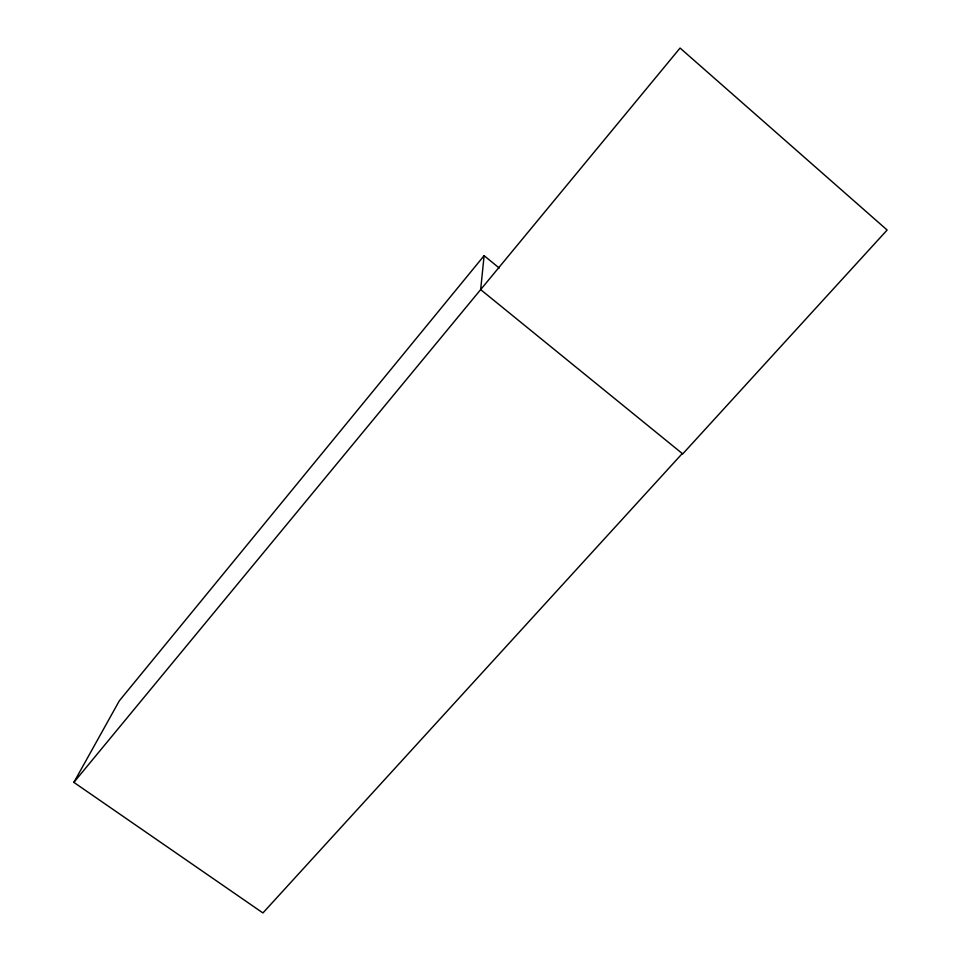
<?xml version="1.0" encoding="UTF-8"?>
<svg xmlns="http://www.w3.org/2000/svg" width="961" height="961" viewBox="0 0 961 961"><rect width="100%" height="100%" fill="white"/><g stroke="black" fill="none" stroke-linecap="round" stroke-linejoin="round"><path stroke-width="1.44" d="M499.191 268.011L484.116 255.662L480.656 289.621L682.73 453.904L887.135 230.027L680.076 48.05L73.865 782.374L262.93 912.95L682.274 453.544M73.865 782.374L119.332 700.809L484.116 255.662"/></g></svg>
